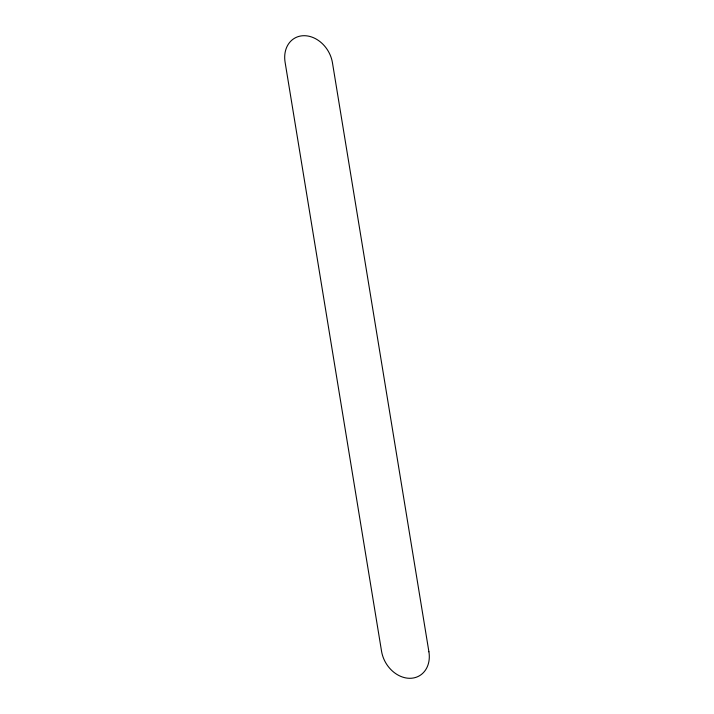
<?xml version="1.0" encoding="UTF-8"?>
<svg xmlns="http://www.w3.org/2000/svg" width="714" height="714" viewBox="0 0 714 714"><rect width="100%" height="100%" fill="white"/><g stroke="black" fill="none" stroke-linecap="round" stroke-linejoin="round"><path stroke-width="1.07" d="M428.909 651.784L332.447 62.734A28.105 22.518 59.5 0 0 304.387 35.7A28.105 22.518 59.5 0 0 285.091 62.216L381.553 651.266A28.105 22.518 59.5 0 0 409.613 678.3A28.105 22.518 59.5 0 0 428.909 651.784"/></g></svg>
